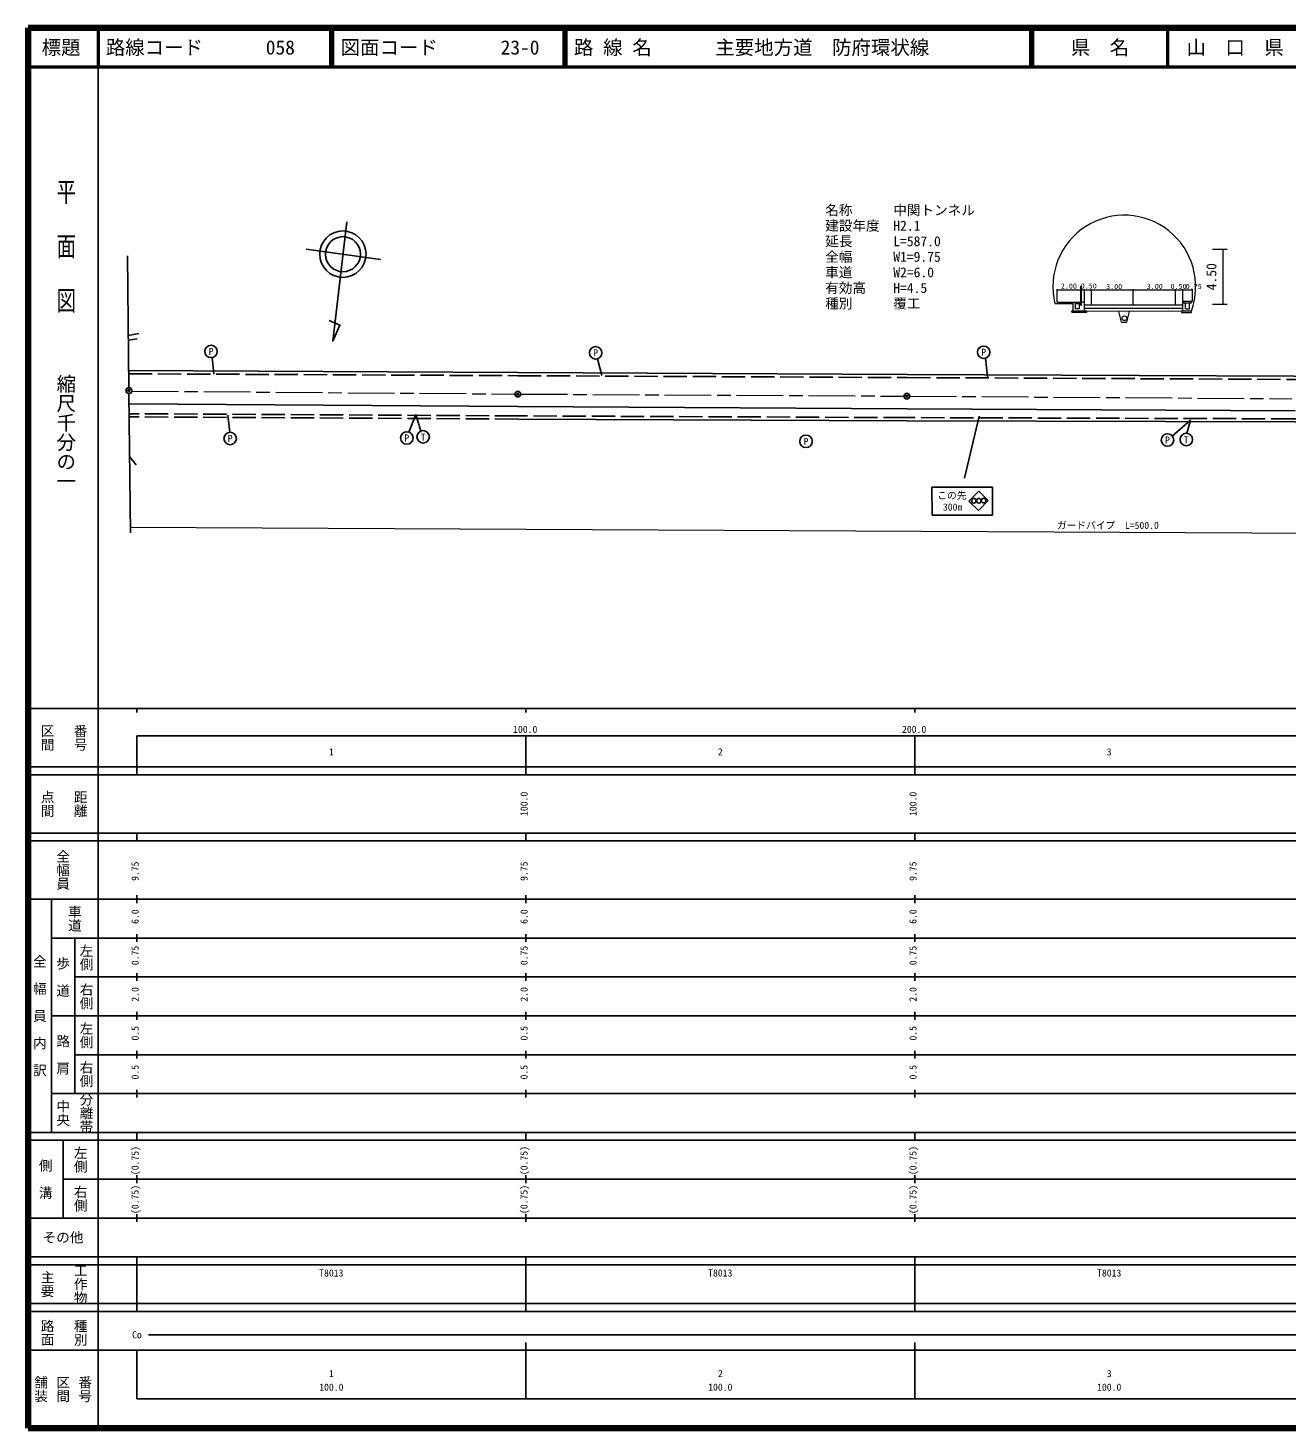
# Model space of a CAD drawing. Units: millimetres on the paper, with parts at other scales. Extents: x 40 to 680, y 20 to 380.
# Drawn here: x 40 to 363.7, y 20 to 380 of the extents above; entities that cross this region are included whole.
import ezdxf
from ezdxf.enums import TextEntityAlignment as Align

# ---------------------------------------------------------------- set-up
doc = ezdxf.new("R2010")
doc.units = ezdxf.units.MM
doc.header["$PDMODE"] = 32
doc.header["$PDSIZE"] = 0.5
doc.linetypes.add('CHAIN', pattern=[18.5, 12, -1.5, 3.5, -1.5])
doc.linetypes.add('DASHED', pattern=[7.5, 6, -1.5])
for name, color, linetype, lineweight in [('M-BGD', 7, 'Continuous', 25), ('M-BGD-EXST', 7, 'Continuous', 25), ('M-BMK', 2, 'CHAIN', 13), ('M-BMK-SRVR', 3, 'Continuous', 25), ('M-STR-HTXT', 7, 'Continuous', 13), ('M-STR-STRC', 7, 'Continuous', 25), ('M-TTL', 2, 'Continuous', 140), ('M-TTL-BAND', 7, 'Continuous', 25), ('M-TTL-LINE', 7, 'Continuous', 50)]:
    doc.layers.add(name, color=color, linetype=linetype, lineweight=lineweight)
doc.layers.add('M-OTRS', color=6, linetype='Continuous')
doc.layers.add('M-TTL-TXT', color=7, linetype='Continuous')
doc.styles.add('@ＭＳ ゴシック', font='')
doc.styles.add('ＭＳ ゴシック', font='')
doc.styles.get('@ＭＳ ゴシック').set_extended_font_data('@MS Gothic')
doc.styles.get('ＭＳ ゴシック').set_extended_font_data('MS Gothic')

msp = doc.modelspace()

# ---------------------------------------------------------------- linework, layer by layer
at = {"layer": 'M-BGD'}
for p, q in [((65.574, 321.437), (65.932, 287.504)), ((111.561, 323.151), (130.672, 320.486)), ((68.469, 301.429), (65.791, 300.894)), ((65.803, 299.758), (68.104, 300.071)), ((65.948, 286.005), (66.326, 250.198)), ((65.976, 283.378), (165.857, 282.635)), ((266.007, 282.069), (165.857, 282.635)), ((266.007, 282.069), (365.772, 281.576)), ((66.119, 269.801), (67.769, 267.676))]:
    msp.add_line(p, q, dxfattribs=at)
at = {"layer": 'M-BGD', "linetype": 'DASHED'}
msp.add_line((166.047, 279.456), (66.011, 280.007), dxfattribs=at)
at = {"layer": 'M-BGD'}
for points in [[(121.944, 330.164), (118.36, 299.477), (120.198, 303.611), (117.442, 304.775)], [(65.886, 291.888), (165.941, 291.396), (266.067, 290.91), (365.503, 290.432), (465.561, 289.889)], [(564.819, 277.657), (465.46, 278.265), (365.611, 278.694), (265.941, 279.02), (166.047, 279.456)]]:
    msp.add_lwpolyline(points, dxfattribs=at)
at = {"layer": 'M-BGD', "linetype": 'DASHED'}
for points in [[(65.894, 291.088), (165.937, 290.596), (266.063, 290.11), (365.498, 289.632), (465.556, 289.089), (564.993, 288.486)], [(564.824, 278.457), (465.464, 279.065), (365.614, 279.494), (265.944, 279.82), (166.051, 280.256), (66.003, 280.807)]]:
    msp.add_lwpolyline(points, dxfattribs=at)
at = {"layer": 'M-BGD'}
for radius in [5.967, 4.505]:
    msp.add_circle((120.971, 321.839), radius, dxfattribs=at)
at = {"layer": 'M-BGD-EXST'}
for p, q in [((87.331, 295.253), (87.747, 290.96)), ((187.532, 290.607), (186.442, 294.95)), ((286.211, 295.102), (286.679, 290.279)), ((91.421, 280.457), (91.936, 276.052)), ((137.886, 276.097), (139.68, 280.602)), ((141.016, 276.344), (139.68, 280.602)), ((338.871, 279.149), (334.205, 275.079)), ((338, 275.766), (338.871, 279.149))]:
    msp.add_line(p, q, dxfattribs=at)
for centre in [(87.066, 296.831), (185.953, 296.473), (285.721, 296.625), (91.994, 274.453), (137.398, 274.573), (141.618, 274.862), (240.038, 273.698), (332.977, 274.054), (337.818, 274.177)]:
    msp.add_circle(centre, 1.6, dxfattribs=at)
at = {"layer": 'M-BMK'}
for p, q in [((66.698, 286.652), (165.196, 285.873)), ((166.696, 285.864), (265.213, 285.339)), ((266.713, 285.33), (364.918, 284.657))]:
    msp.add_line(p, q, dxfattribs=at)
at = {"layer": 'M-BMK-SRVR'}
for centre in [(65.955, 286.755), (165.946, 285.868), (265.963, 285.335)]:
    msp.add_circle(centre, 0.75, dxfattribs=at)
at = {"layer": 'M-OTRS'}
for p in [(65.955, 286.755), (165.946, 285.868), (265.963, 285.335)]:
    msp.add_point(p, dxfattribs=at)
at = {"layer": 'M-STR-HTXT'}
for p, q in [((344.577, 323.104), (348.317, 323.104)), ((347.317, 308.994), (347.317, 323.104)), ((310.669, 308.736), (310.669, 313.573)), ((310.669, 313.573), (310.869, 313.573)), ((310.869, 308.736), (310.869, 313.573)), ((304.636, 309.493), (304.636, 312.853)), ((304.636, 312.653), (339.449, 312.653)), ((311.613, 307.207), (311.613, 312.853)), ((313.445, 308.698), (313.445, 312.853)), ((324.121, 308.698), (324.121, 312.853)), ((335.021, 308.698), (335.021, 312.853)), ((336.922, 307.207), (336.922, 312.853)), ((339.482, 309.709), (336.922, 309.709)), ((337.168, 309.709), (337.168, 309.252)), ((339.039, 309.709), (339.039, 309.252)), ((339.449, 309.729), (339.449, 312.853)), ((304.027, 309.123), (308.756, 309.123)), ((304.636, 309.493), (310.669, 309.493)), ((308.377, 306.891), (308.377, 307.207)), ((312.138, 307.207), (308.377, 307.207)), ((312.138, 306.882), (308.377, 306.882)), ((308.756, 307.225), (308.756, 309.493)), ((309.286, 309.493), (309.286, 307.785)), ((309.286, 309.123), (310.313, 309.123)), ((310.313, 307.785), (309.286, 307.785)), ((310.313, 309.493), (310.313, 307.785)), ((310.669, 308.736), (310.869, 308.736)), ((311.613, 309.493), (310.869, 309.493)), ((336.922, 308.698), (311.613, 308.698)), ((336.909, 307.893), (311.613, 307.893)), ((312.138, 307.207), (312.138, 306.882)), ((324.119, 307.095), (312.138, 307.207)), ((321.198, 304.337), (320.487, 307.129)), ((322.569, 304.337), (323.177, 307.104)), ((336.578, 307.207), (324.119, 307.095)), ((336.578, 307.207), (336.578, 306.882)), ((339.125, 307.207), (336.578, 307.207)), ((336.578, 306.882), (339.125, 306.882)), ((339.039, 309.252), (337.168, 309.252)), ((337.654, 307.804), (337.654, 309.252)), ((337.67, 307.789), (338.601, 307.789)), ((338.617, 307.823), (338.617, 309.252)), ((339.125, 306.882), (339.125, 307.207)), ((344.577, 308.994), (348.317, 308.994)), ((321.198, 304.337), (322.569, 304.337)), ((66.311, 251.604), (564.362, 249.182))]:
    msp.add_line(p, q, dxfattribs=at)
msp.add_circle((321.926, 305.371), 0.608, dxfattribs=at)
msp.add_arc((321.867, 313.493), 18.367, 339.98781, 193.7639, dxfattribs=at)
at = {"layer": 'M-STR-STRC'}
for p, q in [((284.605, 280.225), (280.795, 264.233)), ((288.011, 261.943), (272.431, 261.932)), ((272.431, 261.932), (272.436, 254.712)), ((284.444, 260.903), (281.928, 258.3)), ((286.889, 258.539), (284.444, 260.903)), ((288.016, 254.723), (288.011, 261.943)), ((281.928, 258.3), (284.372, 255.937)), ((284.372, 255.937), (286.889, 258.539)), ((272.436, 254.712), (288.016, 254.723))]:
    msp.add_line(p, q, dxfattribs=at)
for centre in [(283.195, 258.425), (284.479, 258.434), (285.717, 258.479)]:
    msp.add_circle(centre, 0.6, dxfattribs=at)
at = {"layer": 'M-TTL'}
for p, q in [((40, 380), (40, 20)), ((680, 380), (40, 380)), ((40, 20), (680, 20))]:
    msp.add_line(p, q, dxfattribs=at)
at = {"layer": 'M-TTL-BAND'}
for p, q in [((58, 370), (58, 20)), ((40, 205), (579, 205)), ((68, 205), (68, 204)), ((168, 205), (168, 204)), ((268, 205), (268, 204)), ((68, 198), (579, 198)), ((68, 198), (68, 188)), ((168, 188), (168, 198)), ((268, 188), (268, 198)), ((40, 190), (579, 190)), ((40, 188), (579, 188)), ((40, 173), (579, 173)), ((68, 171), (68, 173)), ((168, 171), (168, 173)), ((268, 171), (268, 173)), ((40, 171), (579, 171)), ((40, 156), (579, 156)), ((46, 96), (46, 156)), ((68, 155), (68, 157)), ((168, 155), (168, 157)), ((268, 155), (268, 157)), ((46, 146), (579, 146)), ((52, 146), (52, 106)), ((68, 145), (68, 147)), ((168, 145), (168, 147)), ((268, 145), (268, 147)), ((68, 135), (68, 137)), ((168, 135), (168, 137)), ((268, 135), (268, 137)), ((52, 136), (579, 136)), ((46, 126), (579, 126)), ((68, 125), (68, 127)), ((168, 125), (168, 127)), ((268, 125), (268, 127)), ((52, 116), (579, 116)), ((68, 115), (68, 117)), ((168, 115), (168, 117)), ((268, 115), (268, 117)), ((46, 106), (579, 106)), ((68, 105), (68, 107)), ((168, 105), (168, 107)), ((268, 105), (268, 107)), ((40, 96), (579, 96)), ((40, 94), (579, 94)), ((49, 94), (49, 74)), ((68, 94), (68, 96)), ((168, 94), (168, 96)), ((268, 94), (268, 96)), ((49, 84), (579, 84)), ((68, 83), (68, 85)), ((168, 83), (168, 85)), ((268, 83), (268, 85)), ((40, 74), (579, 74)), ((68, 73), (68, 75)), ((168, 73), (168, 75)), ((268, 73), (268, 75)), ((40, 64), (579, 64)), ((40, 62), (579, 62)), ((68, 62), (68, 64)), ((68, 52), (68, 62)), ((168, 62), (168, 64)), ((168, 52), (168, 62)), ((168, 52), (168, 62)), ((268, 62), (268, 64)), ((268, 52), (268, 62)), ((268, 52), (268, 62)), ((40, 52), (579, 52)), ((68, 50), (68, 52)), ((168, 50), (168, 52)), ((268, 50), (268, 52)), ((40, 50), (579, 50)), ((71, 44), (565, 44)), ((40, 40), (579, 40)), ((68, 40), (68, 27.5)), ((168, 27.5), (168, 42)), ((268, 27.5), (268, 42)), ((68, 27.5), (579, 27.5))]:
    msp.add_line(p, q, dxfattribs=at)
at = {"layer": 'M-TTL-LINE'}
for p, q in [((58, 380), (58, 370)), ((117.75, 380), (117.75, 370)), ((118.25, 380), (118.25, 370)), ((177.75, 380), (177.75, 370)), ((178.25, 380), (178.25, 370)), ((297.75, 380), (297.75, 370)), ((298.25, 380), (298.25, 370)), ((333, 380), (333, 370)), ((40, 370), (680, 370))]:
    msp.add_line(p, q, dxfattribs=at)

# ---------------------------------------------------------------- texts
at = {"layer": 'M-BGD-EXST', "style": 'ＭＳ ゴシック'}
for s, p in [('P', (87.066, 296.826)), ('P', (185.953, 296.468)), ('P', (285.721, 296.619)), ('P', (91.994, 274.448)), ('P', (137.398, 274.568)), ('T', (141.584, 274.782)), ('P', (240.038, 273.693)), ('P', (332.977, 274.048)), ('T', (337.784, 274.097))]:
    msp.add_text(s, height=1.833, dxfattribs=at).set_placement(p, align=Align.MIDDLE_CENTER)
at = {"layer": 'M-STR-HTXT', "style": 'ＭＳ ゴシック'}
for s, p in [('名称\u3000\u3000\u3000中関トンネル', (244.976, 334.455)), ('建設年度\u3000H2.1', (244.976, 330.455)), ('延長\u3000\u3000\u3000L=587.0', (244.976, 326.455)), ('全幅  \u3000\u3000W1=9.75', (244.976, 322.455)), ('車道\u3000\u3000\u3000W2=6.0', (244.976, 318.455)), ('有効高\u3000\u3000H=4.5', (244.976, 314.455)), ('種別\u3000\u3000\u3000覆工', (244.976, 310.455))]:
    msp.add_text(s, height=2.566, dxfattribs=at).set_placement(p, align=Align.TOP_LEFT)
msp.add_text('4.50', height=2.566, rotation=90, dxfattribs=at).set_placement((346.317, 316.049), align=Align.BOTTOM_CENTER)
for s, height, p in [('2.00', 1.32, (307.622, 313.653)), ('0.50', 1.32, (312.743, 313.672)), ('3.00', 1.32, (319.281, 313.517)), ('3.00', 1.32, (329.712, 313.561)), ('0.50', 1.32, (335.845, 313.561)), ('0.75', 1.32, (339.729, 313.539)), ('ガードパイプ\u3000L=500.0', 1.833, (317.654, 252.114))]:
    msp.add_text(s, height=height, dxfattribs=at).set_placement(p, align=Align.MIDDLE_CENTER)
at = {"layer": 'M-STR-STRC', "style": 'ＭＳ ゴシック'}
for s, p in [('この先', (277.552, 259.808)), ('300m', (277.734, 256.823))]:
    msp.add_text(s, height=1.833, dxfattribs=at).set_placement(p, align=Align.MIDDLE_CENTER)
at = {"layer": 'M-TTL-BAND', "style": '@ＭＳ ゴシック', "width": 1.4}
msp.add_text('平  面  図', height=3.666, rotation=270, dxfattribs=at).set_placement((49.777, 306.475), align=Align.MIDDLE_RIGHT)
at = {"layer": 'M-TTL-BAND', "style": '@ＭＳ ゴシック'}
msp.add_text('縮尺千分の一', height=3.666, rotation=270, dxfattribs=at).set_placement((49.777, 261.03), align=Align.MIDDLE_RIGHT)
for s, p in [('区間', (45, 197.5)), ('番号', (53.5, 197.5)), ('点間', (45, 180.5)), ('距離', (53.5, 180.5)), ('全幅員', (49, 163.5)), ('車道', (52, 151)), ('左側', (55, 141)), ('全\u3000幅\u3000員\u3000内\u3000訳', (43, 126)), ('歩\u3000道', (49, 136)), ('右側', (55, 131)), ('左側', (55, 121)), ('路\u3000肩', (49, 116)), ('右側', (55, 111)), ('分離帯', (55, 101)), ('中央', (49, 101)), ('左側', (53.5, 89)), ('側\u3000溝', (44.5, 84)), ('右側', (53.5, 79)), ('工作物', (53.5, 57)), ('主要', (45, 57)), ('路面', (45, 44.5)), ('種別', (53.5, 44.5)), ('舗装', (43.333, 30)), ('区間', (49, 30)), ('番号', (54.667, 30))]:
    msp.add_text(s, height=2.566, rotation=270, dxfattribs=at).set_placement(p, align=Align.MIDDLE_CENTER)
at = {"layer": 'M-TTL-BAND', "style": 'ＭＳ ゴシック'}
for s, p in [('100.0', (167.844, 198.195)), ('200.0', (267.844, 198.195)), ('1', (118, 192.405)), ('2', (218, 192.405)), ('3', (318, 192.405)), ('Co', (68, 42.5)), ('1', (118, 32.523)), ('2', (218, 32.523)), ('3', (318, 32.523)), ('100.0', (118, 29.033)), ('100.0', (218, 29.033)), ('100.0', (318, 29.033))]:
    msp.add_text(s, height=1.833, dxfattribs=at).set_placement(p, align=Align.BOTTOM_CENTER)
for s, p in [('100.0', (169, 180.5)), ('100.0', (269, 180.5)), ('9.75', (69, 163.174)), ('9.75', (169, 163.174)), ('9.75', (269, 163.174)), ('6.0', (69, 151.5)), ('6.0', (169, 151.5)), ('6.0', (269, 151.5)), ('0.75', (69, 141.5)), ('0.75', (169, 141.5)), ('0.75', (269, 141.5)), ('2.0', (69, 131.5)), ('2.0', (169, 131.5)), ('2.0', (269, 131.5)), ('0.5', (69, 121.5)), ('0.5', (169, 121.5)), ('0.5', (269, 121.5)), ('0.5', (69, 111.5)), ('0.5', (169, 111.5)), ('0.5', (269, 111.5)), ('(0.75)', (69, 88.764)), ('(0.75)', (169, 88.764)), ('(0.75)', (269, 88.764)), ('(0.75)', (69, 78.764)), ('(0.75)', (169, 78.764)), ('(0.75)', (269, 78.764))]:
    msp.add_text(s, height=1.833, rotation=90, dxfattribs=at).set_placement(p, align=Align.BOTTOM_CENTER)
msp.add_text('その他', height=2.566, dxfattribs=at).set_placement((49, 69), align=Align.MIDDLE_CENTER)
for p in [(114.875, 58.405), (214.875, 58.405), (314.875, 58.405)]:
    msp.add_text('T8013', height=1.833, dxfattribs=at).set_placement(p, align=Align.BOTTOM_LEFT)
at = {"layer": 'M-TTL-TXT', "style": 'ＭＳ ゴシック'}
for s, p in [('標題', (48.5, 375)), ('県\u3000名', (315.625, 375)), ('山\u3000口\u3000県', (350.375, 375))]:
    msp.add_text(s, height=3.666, dxfattribs=at).set_placement(p, align=Align.MIDDLE_CENTER)
for s, p in [('路線コード', (60, 375)), ('058', (101.142, 375)), ('図面コード', (120.38, 375)), ('23-0', (161.521, 375)), ('路 線 名', (180.38, 375)), ('主要地方道\u3000防府環状線', (216.734, 375))]:
    msp.add_text(s, height=3.666, dxfattribs=at).set_placement(p, align=Align.MIDDLE_LEFT)

doc.saveas('drawing.dxf')
